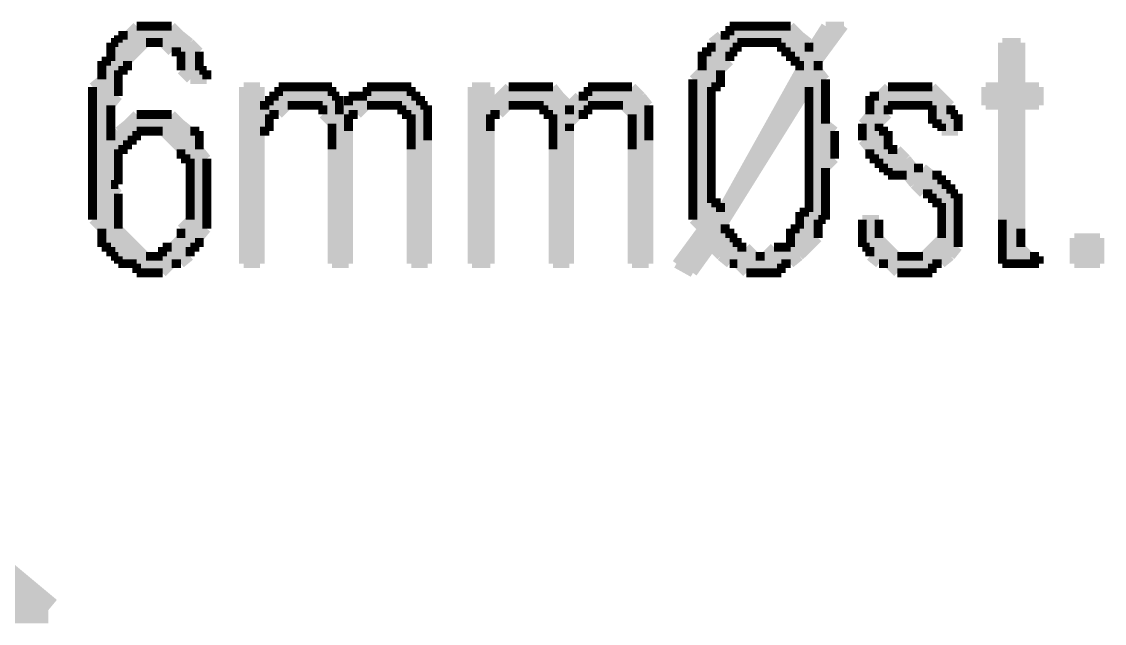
# Model space of a CAD drawing. Header units: millimetres. Extents: x 5 to 350, y 3 to 213.
# Drawn here: x 267.29 to 277.66, y 56 to 61.76 of the extents above; entities that cross this region are included whole.
import ezdxf

# ---------------------------------------------------------------- set-up
doc = ezdxf.new("R2010")
doc.units = ezdxf.units.MM
doc.layers.add('H', color=251, linetype='Continuous')
doc.layers.add('P', color=255, linetype='Continuous')

msp = doc.modelspace()

# ---------------------------------------------------------------- hatches: boundary and pattern name
at = {"layer": 'H', "linetype": 'Continuous'}
for points in [[(268.905, 61.207), (268.817, 61.295), (268.817, 61.472), (268.728, 61.472), (268.64, 61.56), (268.217, 61.56), (268.217, 61.63), (268.305, 61.63), (268.393, 61.718), (268.728, 61.718), (268.993, 61.472), (268.993, 61.295), (269.064, 61.295), (269.064, 61.207), (268.905, 61.207)], [(273.72, 59.355), (273.562, 59.443), (273.808, 59.778), (273.72, 59.866), (273.72, 59.937), (273.985, 59.937), (274.743, 61.295), (274.743, 61.383), (274.655, 61.383), (274.655, 61.472), (274.832, 61.472), (274.99, 61.718), (275.167, 61.718), (274.92, 61.383), (274.92, 61.295), (274.99, 61.207), (274.832, 61.136), (273.985, 59.778), (274.073, 59.778), (274.073, 59.69), (274.144, 59.69), (274.144, 59.602), (273.897, 59.602), (273.72, 59.355)], [(273.72, 59.937), (273.72, 61.207), (273.808, 61.295), (273.808, 61.472), (273.897, 61.472), (273.897, 61.56), (273.985, 61.63), (274.073, 61.63), (274.073, 61.718), (274.655, 61.718), (274.832, 61.56), (274.144, 61.56), (274.144, 61.472), (274.073, 61.472), (274.073, 61.383), (273.985, 61.295), (273.985, 61.136), (273.897, 61.136), (273.897, 60.025), (273.985, 60.025), (273.985, 59.937), (273.72, 59.937)], [(268.393, 59.355), (268.393, 59.443), (268.217, 59.443), (268.217, 59.514), (268.146, 59.514), (268.146, 59.602), (268.058, 59.602), (268.058, 59.778), (267.97, 59.866), (267.97, 61.136), (268.058, 61.207), (268.058, 61.383), (268.146, 61.383), (268.146, 61.56), (268.482, 61.56), (268.305, 61.383), (268.305, 61.295), (268.217, 61.295), (268.217, 61.048), (268.146, 60.96), (268.146, 60.625), (268.305, 60.625), (268.305, 60.537), (268.217, 60.537), (268.217, 60.202), (268.146, 60.202), (268.217, 60.113), (268.217, 59.778), (268.482, 59.514), (268.905, 59.514), (268.817, 59.443), (268.728, 59.443), (268.64, 59.355), (268.393, 59.355)], [(274.567, 61.472), (274.567, 61.56), (274.832, 61.56), (274.832, 61.472), (274.567, 61.472)], [(276.684, 59.514), (276.684, 60.96), (276.525, 60.96), (276.525, 61.136), (276.684, 61.136), (276.684, 61.56), (276.86, 61.56), (276.86, 61.136), (277.036, 61.136), (277.036, 60.96), (276.86, 60.96), (276.86, 59.602), (276.948, 59.514), (276.684, 59.514)], [(274.232, 59.355), (274.144, 59.443), (274.073, 59.443), (273.985, 59.514), (274.408, 59.514), (274.496, 59.602), (274.655, 59.602), (274.655, 59.778), (274.743, 59.778), (274.743, 59.937), (274.832, 59.937), (274.832, 61.136), (274.99, 61.207), (274.99, 60.784), (275.078, 60.713), (275.078, 60.448), (274.99, 60.36), (274.99, 59.866), (274.92, 59.866), (274.92, 59.69), (274.655, 59.443), (274.567, 59.443), (274.567, 59.355), (274.232, 59.355)], [(269.416, 59.443), (269.416, 61.136), (269.575, 61.136), (269.575, 60.96), (269.752, 60.872), (269.663, 60.872), (269.663, 60.713), (269.575, 60.713), (269.575, 59.443), (269.416, 59.443)], [(269.752, 60.872), (269.575, 60.96), (269.663, 60.96), (269.663, 61.048), (269.752, 61.048), (269.752, 61.136), (270.263, 61.136), (270.263, 61.048), (270.334, 61.048), (269.998, 60.96), (269.84, 60.96), (269.752, 60.872)], [(271.022, 59.443), (271.022, 60.872), (270.933, 60.872), (270.933, 60.96), (270.757, 60.96), (270.422, 61.048), (270.598, 61.048), (270.598, 61.136), (271.022, 61.136), (271.022, 61.048), (271.11, 61.048), (271.11, 60.96), (271.18, 60.96), (271.18, 59.443), (271.022, 59.443)], [(271.604, 59.443), (271.604, 61.136), (271.78, 61.136), (271.78, 60.96), (271.868, 60.872), (271.78, 60.872), (271.78, 59.443), (271.604, 59.443)], [(271.868, 60.872), (271.78, 60.96), (271.956, 61.136), (272.38, 61.136), (272.45, 61.048), (272.115, 60.96), (271.956, 60.96), (271.868, 60.872)], [(273.138, 59.443), (273.138, 60.872), (273.05, 60.96), (272.874, 60.96), (272.627, 61.048), (272.715, 61.048), (272.715, 61.136), (273.138, 61.136), (273.297, 60.96), (273.297, 59.443), (273.138, 59.443)], [(276.102, 60.713), (276.102, 60.784), (276.013, 60.784), (276.013, 60.96), (275.766, 60.96), (275.414, 61.048), (275.502, 61.048), (275.59, 61.136), (276.013, 61.136), (276.19, 60.96), (276.19, 60.872), (276.26, 60.872), (276.26, 60.713), (276.102, 60.713)], [(270.263, 59.443), (270.263, 60.784), (270.175, 60.872), (270.175, 60.96), (269.998, 60.96), (270.334, 61.048), (270.334, 60.872), (270.422, 60.872), (270.422, 59.443), (270.263, 59.443)], [(270.334, 60.872), (270.422, 60.96), (270.422, 61.048), (270.757, 60.96), (270.598, 60.96), (270.51, 60.872), (270.334, 60.872)], [(272.38, 59.443), (272.38, 60.872), (272.292, 60.872), (272.292, 60.96), (272.115, 60.96), (272.45, 61.048), (272.538, 60.96), (272.538, 60.872), (272.627, 60.872), (272.538, 60.784), (272.538, 59.443), (272.38, 59.443)], [(272.538, 60.872), (272.538, 60.96), (272.627, 61.048), (272.874, 60.96), (272.715, 60.96), (272.715, 60.872), (272.538, 60.872)], [(275.925, 59.514), (276.102, 59.69), (276.102, 60.025), (276.013, 60.025), (276.013, 60.113), (275.925, 60.113), (275.766, 60.29), (275.59, 60.29), (275.59, 60.36), (275.502, 60.36), (275.502, 60.448), (275.414, 60.448), (275.414, 60.537), (275.343, 60.625), (275.343, 60.784), (275.414, 60.872), (275.414, 61.048), (275.766, 60.96), (275.59, 60.96), (275.59, 60.872), (275.502, 60.784), (275.502, 60.713), (275.59, 60.713), (275.59, 60.537), (275.678, 60.537), (275.837, 60.36), (275.925, 60.36), (276.013, 60.29), (276.102, 60.29), (276.102, 60.202), (276.19, 60.202), (276.19, 60.113), (276.26, 60.113), (276.26, 59.602), (276.19, 59.514), (275.925, 59.514)], [(268.64, 59.514), (268.64, 59.602), (268.728, 59.602), (268.817, 59.69), (268.817, 59.778), (268.905, 59.866), (268.905, 60.448), (268.817, 60.448), (268.817, 60.537), (268.64, 60.713), (268.217, 60.713), (268.393, 60.872), (268.728, 60.872), (268.905, 60.713), (268.993, 60.713), (268.993, 60.537), (269.064, 60.448), (269.064, 59.778), (268.993, 59.69), (268.993, 59.602), (268.905, 59.602), (268.905, 59.514), (268.64, 59.514)], [(268.146, 60.625), (268.217, 60.713), (268.393, 60.713), (268.393, 60.625), (268.146, 60.625)], [(275.678, 59.355), (275.59, 59.443), (275.502, 59.443), (275.414, 59.514), (275.414, 59.602), (275.343, 59.602), (275.343, 59.866), (275.502, 59.866), (275.502, 59.69), (275.678, 59.514), (276.19, 59.514), (276.102, 59.443), (276.013, 59.443), (276.013, 59.355), (275.678, 59.355)], [(277.372, 59.443), (277.372, 59.69), (277.618, 59.69), (277.618, 59.443), (277.372, 59.443)], [(273.985, 59.514), (273.897, 59.602), (274.232, 59.602), (274.32, 59.514), (273.985, 59.514)], [(276.684, 59.443), (276.684, 59.514), (277.036, 59.514), (277.036, 59.443), (276.684, 59.443)]]:
    msp.add_hatch(color=256, dxfattribs=at).paths.add_polyline_path(points)

# ---------------------------------------------------------------- linework, layer by layer
at = {"layer": 'P'}
for points, const_width in [([(268.393, 61.718), (268.305, 61.63)], 0.085), ([(268.482, 61.718), (268.393, 61.718)], 0.085), ([(268.57, 61.718), (268.482, 61.718)], 0.085), ([(268.64, 61.718), (268.57, 61.718)], 0.085), ([(268.728, 61.718), (268.64, 61.718)], 0.085), ([(268.817, 61.63), (268.728, 61.718)], 0.085), ([(274.144, 61.718), (274.073, 61.718)], 0.085), ([(274.073, 61.718), (274.073, 61.63)], 0.085), ([(274.232, 61.718), (274.144, 61.718)], 0.085), ([(274.32, 61.718), (274.232, 61.718)], 0.085), ([(274.408, 61.718), (274.32, 61.718)], 0.085), ([(274.496, 61.718), (274.408, 61.718)], 0.085), ([(274.408, 61.718), (274.408, 61.718)], 0.085), ([(274.567, 61.718), (274.496, 61.718)], 0.085), ([(274.655, 61.718), (274.567, 61.718)], 0.085), ([(274.743, 61.63), (274.655, 61.718)], 0.085), ([(274.99, 61.718), (274.832, 61.472)], 0.085), ([(274.92, 61.383), (275.167, 61.718)], 0.085), ([(275.167, 61.718), (274.99, 61.718)], 0.085), ([(268.217, 61.56), (268.146, 61.56)], 0.085), ([(268.146, 61.56), (268.146, 61.472)], 0.085), ([(268.305, 61.63), (268.217, 61.63)], 0.085), ([(268.217, 61.63), (268.217, 61.56)], 0.085), ([(268.57, 61.56), (268.217, 61.56)], 0.085), ([(268.217, 61.56), (268.57, 61.56)], 0.085), ([(268.393, 61.472), (268.482, 61.56)], 0.085), ([(268.482, 61.56), (268.57, 61.56)], 0.085), ([(268.57, 61.56), (268.64, 61.56)], 0.085), ([(268.64, 61.56), (268.728, 61.472)], 0.085), ([(268.905, 61.56), (268.817, 61.63)], 0.085), ([(268.993, 61.472), (268.905, 61.56)], 0.085), ([(273.985, 61.63), (273.897, 61.56)], 0.085), ([(273.897, 61.56), (273.897, 61.472)], 0.085), ([(274.073, 61.63), (273.985, 61.63)], 0.085), ([(274.144, 61.472), (274.144, 61.56)], 0.085), ([(274.144, 61.56), (274.232, 61.56)], 0.085), ([(274.232, 61.56), (274.32, 61.56)], 0.085), ([(274.32, 61.56), (274.408, 61.56)], 0.085), ([(274.832, 61.56), (274.408, 61.56)], 0.085), ([(274.408, 61.56), (274.496, 61.56)], 0.085), ([(274.408, 61.56), (274.832, 61.56)], 0.085), ([(274.496, 61.56), (274.567, 61.56)], 0.085), ([(274.567, 61.56), (274.567, 61.472)], 0.085), ([(274.832, 61.56), (274.743, 61.63)], 0.085), ([(274.832, 61.472), (274.832, 61.56)], 0.085), ([(274.832, 61.56), (274.832, 61.56)], 0.085), ([(276.86, 61.56), (276.684, 61.56)], 0.085), ([(276.684, 61.56), (276.684, 61.136)], 0.085), ([(276.86, 61.136), (276.86, 61.56)], 0.085), ([(268.146, 61.472), (268.146, 61.383)], 0.085), ([(268.305, 61.383), (268.393, 61.472)], 0.085), ([(268.728, 61.472), (268.817, 61.472)], 0.085), ([(268.817, 61.472), (268.817, 61.383)], 0.085), ([(268.993, 61.383), (268.993, 61.472)], 0.085), ([(273.897, 61.472), (273.808, 61.472)], 0.085), ([(273.808, 61.472), (273.808, 61.383)], 0.085), ([(274.073, 61.383), (274.073, 61.472)], 0.085), ([(274.073, 61.472), (274.144, 61.472)], 0.085), ([(274.567, 61.472), (274.655, 61.472)], 0.085), ([(274.655, 61.472), (274.832, 61.472)], 0.085), ([(274.832, 61.472), (274.655, 61.472)], 0.085), ([(274.655, 61.472), (274.655, 61.383)], 0.085), ([(268.146, 61.383), (268.058, 61.383)], 0.085), ([(268.058, 61.383), (268.058, 61.295)], 0.085), ([(268.305, 61.295), (268.305, 61.383)], 0.085), ([(268.817, 61.383), (268.817, 61.295)], 0.085), ([(268.993, 61.295), (268.993, 61.383)], 0.085), ([(273.808, 61.383), (273.808, 61.295)], 0.085), ([(273.985, 61.295), (274.073, 61.383)], 0.085), ([(274.655, 61.383), (274.743, 61.383)], 0.085), ([(274.743, 61.383), (274.743, 61.295)], 0.085), ([(274.92, 61.295), (274.92, 61.383)], 0.085), ([(268.058, 61.295), (268.058, 61.207)], 0.085), ([(268.217, 61.207), (268.217, 61.295)], 0.085), ([(268.217, 61.295), (268.305, 61.295)], 0.085), ([(268.817, 61.295), (268.905, 61.207)], 0.085), ([(269.064, 61.295), (268.993, 61.295)], 0.085), ([(269.064, 61.207), (269.064, 61.295)], 0.085), ([(273.808, 61.295), (273.72, 61.207)], 0.085), ([(274.743, 61.295), (273.985, 59.937)], 0.085), ([(273.985, 61.207), (273.985, 61.295)], 0.085), ([(274.99, 61.207), (274.92, 61.295)], 0.085), ([(268.058, 61.207), (267.97, 61.136)], 0.085), ([(268.217, 61.136), (268.217, 61.207)], 0.085), ([(268.905, 61.207), (269.064, 61.207)], 0.085), ([(273.72, 61.207), (273.72, 61.136)], 0.085), ([(273.985, 61.136), (273.985, 61.207)], 0.085), ([(274.99, 61.207), (274.832, 61.136)], 0.085), ([(274.832, 61.136), (274.99, 61.207)], 0.085), ([(274.99, 61.136), (274.99, 61.207)], 0.085), ([(267.97, 61.136), (267.97, 61.048)], 0.085), ([(267.97, 61.048), (267.97, 60.96)], 0.085), ([(268.146, 60.96), (268.217, 61.048)], 0.085), ([(268.217, 61.048), (268.217, 61.136)], 0.085), ([(269.575, 61.136), (269.416, 61.136)], 0.085), ([(269.416, 61.136), (269.416, 59.443)], 0.085), ([(269.575, 60.96), (269.575, 61.136)], 0.085), ([(269.752, 61.048), (269.663, 61.048)], 0.085), ([(269.663, 61.048), (269.663, 60.96)], 0.085), ([(269.84, 61.136), (269.752, 61.136)], 0.085), ([(269.752, 61.136), (269.752, 61.048)], 0.085), ([(269.91, 61.136), (269.84, 61.136)], 0.085), ([(269.998, 61.136), (269.91, 61.136)], 0.085), ([(270.087, 61.136), (269.998, 61.136)], 0.085), ([(270.334, 61.048), (269.998, 60.96)], 0.085), ([(269.998, 60.96), (270.334, 61.048)], 0.085), ([(270.175, 61.136), (270.087, 61.136)], 0.085), ([(270.263, 61.136), (270.175, 61.136)], 0.085), ([(270.263, 61.048), (270.263, 61.136)], 0.085), ([(270.334, 61.048), (270.263, 61.048)], 0.085), ([(270.334, 60.96), (270.334, 61.048)], 0.085), ([(270.422, 61.048), (270.422, 60.96)], 0.085), ([(270.757, 60.96), (270.422, 61.048)], 0.085), ([(270.51, 61.048), (270.422, 61.048)], 0.085), ([(270.422, 61.048), (270.757, 60.96)], 0.085), ([(270.598, 61.048), (270.51, 61.048)], 0.085), ([(270.686, 61.136), (270.598, 61.136)], 0.085), ([(270.598, 61.136), (270.598, 61.048)], 0.085), ([(270.757, 61.136), (270.686, 61.136)], 0.085), ([(270.845, 61.136), (270.757, 61.136)], 0.085), ([(270.933, 61.136), (270.845, 61.136)], 0.085), ([(270.845, 61.136), (270.845, 61.136)], 0.085), ([(271.022, 61.136), (270.933, 61.136)], 0.085), ([(271.022, 61.048), (271.022, 61.136)], 0.085), ([(271.11, 61.048), (271.022, 61.048)], 0.085), ([(271.11, 60.96), (271.11, 61.048)], 0.085), ([(271.78, 61.136), (271.604, 61.136)], 0.085), ([(271.604, 61.136), (271.604, 59.443)], 0.085), ([(271.78, 60.96), (271.78, 61.136)], 0.085), ([(271.868, 61.048), (271.78, 60.96)], 0.085), ([(271.956, 61.136), (271.868, 61.048)], 0.085), ([(272.027, 61.136), (271.956, 61.136)], 0.085), ([(272.115, 61.136), (272.027, 61.136)], 0.085), ([(272.203, 61.136), (272.115, 61.136)], 0.085), ([(272.45, 61.048), (272.115, 60.96)], 0.085), ([(272.115, 60.96), (272.45, 61.048)], 0.085), ([(272.292, 61.136), (272.203, 61.136)], 0.085), ([(272.38, 61.136), (272.292, 61.136)], 0.085), ([(272.45, 61.048), (272.38, 61.136)], 0.085), ([(272.538, 60.96), (272.45, 61.048)], 0.085), ([(272.627, 61.048), (272.538, 60.96)], 0.085), ([(272.874, 60.96), (272.627, 61.048)], 0.085), ([(272.715, 61.048), (272.627, 61.048)], 0.085), ([(272.627, 61.048), (272.874, 60.96)], 0.085), ([(272.803, 61.136), (272.715, 61.136)], 0.085), ([(272.715, 61.136), (272.715, 61.048)], 0.085), ([(272.874, 61.136), (272.803, 61.136)], 0.085), ([(272.962, 61.136), (272.874, 61.136)], 0.085), ([(273.05, 61.136), (272.962, 61.136)], 0.085), ([(273.138, 61.136), (273.05, 61.136)], 0.085), ([(273.05, 61.136), (273.05, 61.136)], 0.085), ([(273.226, 61.048), (273.138, 61.136)], 0.085), ([(273.297, 60.96), (273.226, 61.048)], 0.085), ([(273.72, 61.136), (273.72, 61.048)], 0.085), ([(273.72, 61.048), (273.72, 60.96)], 0.085), ([(273.897, 61.048), (273.897, 61.136)], 0.085), ([(273.897, 61.136), (273.985, 61.136)], 0.085), ([(273.897, 60.96), (273.897, 61.048)], 0.085), ([(273.985, 59.778), (274.832, 61.136)], 0.085), ([(274.832, 61.136), (274.832, 61.048)], 0.085), ([(274.832, 61.048), (274.832, 60.96)], 0.085), ([(274.99, 61.048), (274.99, 61.136)], 0.085), ([(274.99, 60.96), (274.99, 61.048)], 0.085), ([(275.414, 61.048), (275.414, 60.96)], 0.085), ([(275.766, 60.96), (275.414, 61.048)], 0.085), ([(275.502, 61.048), (275.414, 61.048)], 0.085), ([(275.414, 61.048), (275.766, 60.96)], 0.085), ([(275.59, 61.136), (275.502, 61.048)], 0.085), ([(275.678, 61.136), (275.59, 61.136)], 0.085), ([(275.766, 61.136), (275.678, 61.136)], 0.085), ([(275.837, 61.136), (275.766, 61.136)], 0.085), ([(275.925, 61.136), (275.837, 61.136)], 0.085), ([(276.013, 61.136), (275.925, 61.136)], 0.085), ([(276.102, 61.048), (276.013, 61.136)], 0.085), ([(276.19, 60.96), (276.102, 61.048)], 0.085), ([(276.684, 61.136), (276.525, 61.136)], 0.085), ([(276.525, 61.136), (276.525, 60.96)], 0.085), ([(277.036, 61.136), (276.86, 61.136)], 0.085), ([(277.036, 60.96), (277.036, 61.136)], 0.085), ([(267.97, 60.96), (267.97, 60.872)], 0.085), ([(268.146, 60.872), (268.146, 60.96)], 0.085), ([(269.752, 60.872), (269.575, 60.96)], 0.085), ([(269.663, 60.96), (269.575, 60.96)], 0.085), ([(269.575, 60.96), (269.752, 60.872)], 0.085), ([(269.752, 60.872), (269.84, 60.96)], 0.085), ([(269.84, 60.96), (269.91, 60.96)], 0.085), ([(269.91, 60.96), (269.998, 60.96)], 0.085), ([(269.998, 60.96), (270.087, 60.96)], 0.085), ([(270.087, 60.96), (270.175, 60.96)], 0.085), ([(270.175, 60.96), (270.175, 60.872)], 0.085), ([(270.334, 60.872), (270.334, 60.96)], 0.085), ([(270.422, 60.96), (270.334, 60.872)], 0.085), ([(270.51, 60.872), (270.598, 60.96)], 0.085), ([(270.598, 60.96), (270.686, 60.96)], 0.085), ([(270.686, 60.96), (270.757, 60.96)], 0.085), ([(270.757, 60.96), (270.845, 60.96)], 0.085), ([(270.845, 60.96), (270.933, 60.96)], 0.085), ([(270.933, 60.96), (270.933, 60.872)], 0.085), ([(271.18, 60.96), (271.11, 60.96)], 0.085), ([(271.18, 60.872), (271.18, 60.96)], 0.085), ([(271.868, 60.872), (271.78, 60.96)], 0.085), ([(271.78, 60.96), (271.868, 60.872)], 0.085), ([(271.868, 60.872), (271.956, 60.96)], 0.085), ([(271.956, 60.96), (272.027, 60.96)], 0.085), ([(272.027, 60.96), (272.115, 60.96)], 0.085), ([(272.115, 60.96), (272.203, 60.96)], 0.085), ([(272.203, 60.96), (272.292, 60.96)], 0.085), ([(272.292, 60.96), (272.292, 60.872)], 0.085), ([(272.538, 60.872), (272.538, 60.96)], 0.085), ([(272.538, 60.96), (272.538, 60.872)], 0.085), ([(272.715, 60.872), (272.715, 60.96)], 0.085), ([(272.715, 60.96), (272.803, 60.96)], 0.085), ([(272.803, 60.96), (272.874, 60.96)], 0.085), ([(272.874, 60.96), (272.874, 60.96)], 0.085), ([(272.874, 60.96), (272.962, 60.96)], 0.085), ([(272.962, 60.96), (273.05, 60.96)], 0.085), ([(273.05, 60.96), (273.138, 60.872)], 0.085), ([(273.297, 60.872), (273.297, 60.96)], 0.085), ([(273.72, 60.96), (273.72, 60.872)], 0.085), ([(273.897, 60.872), (273.897, 60.96)], 0.085), ([(274.832, 60.96), (274.832, 60.872)], 0.085), ([(274.99, 60.872), (274.99, 60.96)], 0.085), ([(275.414, 60.96), (275.414, 60.872)], 0.085), ([(275.59, 60.872), (275.59, 60.96)], 0.085), ([(275.59, 60.96), (275.678, 60.96)], 0.085), ([(275.678, 60.96), (275.766, 60.96)], 0.085), ([(275.766, 60.96), (275.766, 60.96)], 0.085), ([(275.766, 60.96), (275.837, 60.96)], 0.085), ([(275.837, 60.96), (275.925, 60.96)], 0.085), ([(275.925, 60.96), (276.013, 60.96)], 0.085), ([(276.013, 60.96), (276.013, 60.872)], 0.085), ([(276.19, 60.872), (276.19, 60.96)], 0.085), ([(276.525, 60.96), (276.684, 60.96)], 0.085), ([(276.684, 60.96), (276.684, 59.866)], 0.085), ([(276.86, 59.778), (276.86, 60.96)], 0.085), ([(276.86, 60.96), (277.036, 60.96)], 0.085), ([(267.97, 60.872), (267.97, 60.784)], 0.085), ([(268.146, 60.784), (268.146, 60.872)], 0.085), ([(268.393, 60.872), (268.305, 60.784)], 0.085), ([(268.482, 60.872), (268.393, 60.872)], 0.085), ([(268.57, 60.872), (268.482, 60.872)], 0.085), ([(268.64, 60.872), (268.57, 60.872)], 0.085), ([(268.728, 60.872), (268.64, 60.872)], 0.085), ([(268.64, 60.872), (268.64, 60.872)], 0.085), ([(268.817, 60.784), (268.728, 60.872)], 0.085), ([(269.663, 60.784), (269.663, 60.872)], 0.085), ([(269.663, 60.872), (269.752, 60.872)], 0.085), ([(270.175, 60.872), (270.263, 60.784)], 0.085), ([(270.51, 60.872), (270.334, 60.872)], 0.085), ([(270.334, 60.872), (270.51, 60.872)], 0.085), ([(270.422, 60.784), (270.422, 60.872)], 0.085), ([(270.422, 60.872), (270.51, 60.872)], 0.085), ([(270.933, 60.872), (271.022, 60.872)], 0.085), ([(271.022, 60.872), (271.022, 60.784)], 0.085), ([(271.18, 60.784), (271.18, 60.872)], 0.085), ([(271.78, 60.784), (271.78, 60.872)], 0.085), ([(271.78, 60.872), (271.868, 60.872)], 0.085), ([(272.292, 60.872), (272.38, 60.872)], 0.085), ([(272.38, 60.872), (272.38, 60.784)], 0.085), ([(272.538, 60.784), (272.627, 60.872)], 0.085), ([(272.715, 60.872), (272.538, 60.872)], 0.085), ([(272.538, 60.872), (272.715, 60.872)], 0.085), ([(272.627, 60.872), (272.715, 60.872)], 0.085), ([(273.138, 60.872), (273.138, 60.784)], 0.085), ([(273.297, 60.784), (273.297, 60.872)], 0.085), ([(273.72, 60.872), (273.72, 60.784)], 0.085), ([(273.897, 60.784), (273.897, 60.872)], 0.085), ([(274.832, 60.872), (274.832, 60.784)], 0.085), ([(274.99, 60.784), (274.99, 60.872)], 0.085), ([(275.414, 60.872), (275.343, 60.784)], 0.085), ([(275.502, 60.784), (275.59, 60.872)], 0.085), ([(276.013, 60.872), (276.013, 60.784)], 0.085), ([(276.26, 60.872), (276.19, 60.872)], 0.085), ([(276.26, 60.784), (276.26, 60.872)], 0.085), ([(267.97, 60.784), (267.97, 60.713)], 0.085), ([(268.146, 60.713), (268.146, 60.784)], 0.085), ([(268.305, 60.784), (268.217, 60.713)], 0.085), ([(268.905, 60.713), (268.817, 60.784)], 0.085), ([(269.663, 60.713), (269.663, 60.784)], 0.085), ([(270.263, 60.784), (270.263, 60.713)], 0.085), ([(270.422, 60.713), (270.422, 60.784)], 0.085), ([(271.022, 60.784), (271.022, 60.713)], 0.085), ([(271.18, 60.713), (271.18, 60.784)], 0.085), ([(271.78, 60.713), (271.78, 60.784)], 0.085), ([(272.38, 60.784), (272.38, 60.713)], 0.085), ([(272.538, 60.713), (272.538, 60.784)], 0.085), ([(273.138, 60.784), (273.138, 60.713)], 0.085), ([(273.297, 60.713), (273.297, 60.784)], 0.085), ([(273.72, 60.784), (273.72, 60.713)], 0.085), ([(273.897, 60.713), (273.897, 60.784)], 0.085), ([(274.832, 60.784), (274.832, 60.713)], 0.085), ([(275.078, 60.713), (274.99, 60.784)], 0.085), ([(275.343, 60.784), (275.343, 60.713)], 0.085), ([(275.502, 60.713), (275.502, 60.784)], 0.085), ([(276.013, 60.784), (276.102, 60.784)], 0.085), ([(276.102, 60.784), (276.102, 60.713)], 0.085), ([(276.26, 60.713), (276.26, 60.784)], 0.085), ([(267.97, 60.713), (267.97, 60.625)], 0.085), ([(267.97, 60.625), (267.97, 60.537)], 0.085), ([(268.217, 60.713), (268.146, 60.625)], 0.085), ([(268.146, 60.625), (268.146, 60.713)], 0.085), ([(268.146, 60.625), (268.305, 60.625)], 0.085), ([(268.305, 60.625), (268.146, 60.625)], 0.085), ([(268.57, 60.713), (268.217, 60.713)], 0.085), ([(268.217, 60.713), (268.57, 60.713)], 0.085), ([(268.305, 60.625), (268.393, 60.625)], 0.085), ([(268.305, 60.537), (268.305, 60.625)], 0.085), ([(268.393, 60.625), (268.393, 60.713)], 0.085), ([(268.393, 60.713), (268.482, 60.713)], 0.085), ([(268.482, 60.713), (268.57, 60.713)], 0.085), ([(268.57, 60.713), (268.64, 60.713)], 0.085), ([(268.64, 60.713), (268.728, 60.625)], 0.085), ([(268.728, 60.625), (268.817, 60.537)], 0.085), ([(268.993, 60.713), (268.905, 60.713)], 0.085), ([(268.993, 60.625), (268.993, 60.713)], 0.085), ([(268.993, 60.537), (268.993, 60.625)], 0.085), ([(269.575, 59.443), (269.575, 60.713)], 0.085), ([(269.575, 60.713), (269.663, 60.713)], 0.085), ([(270.263, 60.713), (270.263, 60.625)], 0.085), ([(270.263, 60.625), (270.263, 60.537)], 0.085), ([(270.422, 59.443), (270.422, 60.713)], 0.085), ([(271.022, 60.713), (271.022, 60.625)], 0.085), ([(271.022, 60.625), (271.022, 60.537)], 0.085), ([(271.18, 60.625), (271.18, 60.713)], 0.085), ([(271.18, 59.443), (271.18, 60.625)], 0.085), ([(271.78, 59.443), (271.78, 60.713)], 0.085), ([(272.38, 60.713), (272.38, 60.625)], 0.085), ([(272.38, 60.625), (272.38, 60.537)], 0.085), ([(272.538, 59.443), (272.538, 60.713)], 0.085), ([(273.138, 60.713), (273.138, 60.625)], 0.085), ([(273.138, 60.625), (273.138, 60.537)], 0.085), ([(273.297, 60.625), (273.297, 60.713)], 0.085), ([(273.297, 59.443), (273.297, 60.625)], 0.085), ([(273.72, 60.713), (273.72, 60.625)], 0.085), ([(273.72, 60.625), (273.72, 60.537)], 0.085), ([(273.897, 60.625), (273.897, 60.713)], 0.085), ([(273.897, 60.537), (273.897, 60.625)], 0.085), ([(274.832, 60.713), (274.832, 60.625)], 0.085), ([(274.832, 60.625), (274.832, 60.537)], 0.085), ([(275.078, 60.625), (275.078, 60.713)], 0.085), ([(275.078, 60.537), (275.078, 60.625)], 0.085), ([(275.343, 60.713), (275.343, 60.625)], 0.085), ([(275.343, 60.625), (275.414, 60.537)], 0.085), ([(275.59, 60.713), (275.502, 60.713)], 0.085), ([(275.59, 60.625), (275.59, 60.713)], 0.085), ([(275.59, 60.537), (275.59, 60.625)], 0.085), ([(276.102, 60.713), (276.26, 60.713)], 0.085), ([(267.97, 60.537), (267.97, 60.448)], 0.085), ([(268.217, 60.448), (268.217, 60.537)], 0.085), ([(268.217, 60.537), (268.305, 60.537)], 0.085), ([(268.817, 60.537), (268.817, 60.448)], 0.085), ([(269.064, 60.448), (268.993, 60.537)], 0.085), ([(270.263, 60.537), (270.263, 59.443)], 0.085), ([(271.022, 60.537), (271.022, 59.443)], 0.085), ([(272.38, 60.537), (272.38, 59.443)], 0.085), ([(273.138, 60.537), (273.138, 59.443)], 0.085), ([(273.72, 60.537), (273.72, 60.448)], 0.085), ([(273.897, 60.448), (273.897, 60.537)], 0.085), ([(274.832, 60.537), (274.832, 60.448)], 0.085), ([(275.078, 60.448), (275.078, 60.537)], 0.085), ([(275.414, 60.537), (275.414, 60.448)], 0.085), ([(275.678, 60.537), (275.59, 60.537)], 0.085), ([(275.766, 60.448), (275.678, 60.537)], 0.085), ([(267.97, 60.448), (267.97, 60.36)], 0.085), ([(268.217, 60.36), (268.217, 60.448)], 0.085), ([(268.817, 60.448), (268.905, 60.448)], 0.085), ([(268.905, 60.448), (268.905, 60.36)], 0.085), ([(269.064, 60.36), (269.064, 60.448)], 0.085), ([(273.72, 60.448), (273.72, 60.36)], 0.085), ([(273.897, 60.36), (273.897, 60.448)], 0.085), ([(274.832, 60.448), (274.832, 60.36)], 0.085), ([(274.99, 60.36), (275.078, 60.448)], 0.085), ([(275.414, 60.448), (275.502, 60.448)], 0.085), ([(275.502, 60.448), (275.502, 60.36)], 0.085), ([(275.837, 60.36), (275.766, 60.448)], 0.085), ([(267.97, 60.36), (267.97, 60.29)], 0.085), ([(268.217, 60.29), (268.217, 60.36)], 0.085), ([(268.905, 60.36), (268.905, 60.29)], 0.085), ([(269.064, 60.29), (269.064, 60.36)], 0.085), ([(273.72, 60.36), (273.72, 60.29)], 0.085), ([(273.897, 60.29), (273.897, 60.36)], 0.085), ([(274.832, 60.36), (274.832, 60.29)], 0.085), ([(274.99, 60.29), (274.99, 60.36)], 0.085), ([(275.502, 60.36), (275.59, 60.36)], 0.085), ([(275.59, 60.36), (275.59, 60.29)], 0.085), ([(275.925, 60.36), (275.837, 60.36)], 0.085), ([(276.013, 60.29), (275.925, 60.36)], 0.085), ([(267.97, 60.29), (267.97, 60.202)], 0.085), ([(268.217, 60.202), (268.217, 60.29)], 0.085), ([(268.905, 60.29), (268.905, 60.202)], 0.085), ([(269.064, 60.202), (269.064, 60.29)], 0.085), ([(273.72, 60.29), (273.72, 60.202)], 0.085), ([(273.897, 60.202), (273.897, 60.29)], 0.085), ([(274.832, 60.29), (274.832, 60.202)], 0.085), ([(274.99, 60.202), (274.99, 60.29)], 0.085), ([(275.59, 60.29), (275.678, 60.29)], 0.085), ([(275.678, 60.29), (275.766, 60.29)], 0.085), ([(275.766, 60.29), (275.837, 60.202)], 0.085), ([(276.102, 60.29), (276.013, 60.29)], 0.085), ([(276.102, 60.202), (276.102, 60.29)], 0.085), ([(267.97, 60.202), (267.97, 60.113)], 0.085), ([(267.97, 60.113), (267.97, 60.025)], 0.085), ([(268.217, 60.113), (268.146, 60.202)], 0.085), ([(268.146, 60.202), (268.217, 60.202)], 0.085), ([(268.217, 60.025), (268.217, 60.113)], 0.085), ([(268.905, 60.202), (268.905, 60.113)], 0.085), ([(268.905, 60.113), (268.905, 60.025)], 0.085), ([(269.064, 60.113), (269.064, 60.202)], 0.085), ([(269.064, 60.025), (269.064, 60.113)], 0.085), ([(273.72, 60.202), (273.72, 60.113)], 0.085), ([(273.72, 60.113), (273.72, 60.025)], 0.085), ([(273.897, 60.113), (273.897, 60.202)], 0.085), ([(273.897, 60.025), (273.897, 60.113)], 0.085), ([(274.832, 60.202), (274.832, 60.113)], 0.085), ([(274.832, 60.113), (274.832, 60.025)], 0.085), ([(274.99, 60.113), (274.99, 60.202)], 0.085), ([(274.99, 60.025), (274.99, 60.113)], 0.085), ([(275.837, 60.202), (275.925, 60.113)], 0.085), ([(275.925, 60.113), (276.013, 60.113)], 0.085), ([(276.013, 60.113), (276.013, 60.025)], 0.085), ([(276.19, 60.202), (276.102, 60.202)], 0.085), ([(276.19, 60.113), (276.19, 60.202)], 0.085), ([(276.26, 60.113), (276.19, 60.113)], 0.085), ([(276.26, 60.025), (276.26, 60.113)], 0.085), ([(267.97, 60.025), (267.97, 59.937)], 0.085), ([(268.217, 59.937), (268.217, 60.025)], 0.085), ([(268.905, 60.025), (268.905, 59.937)], 0.085), ([(269.064, 59.937), (269.064, 60.025)], 0.085), ([(273.72, 60.025), (273.72, 59.937)], 0.085), ([(273.985, 60.025), (273.897, 60.025)], 0.085), ([(273.985, 59.937), (273.985, 60.025)], 0.085), ([(274.832, 60.025), (274.832, 59.937)], 0.085), ([(274.99, 59.937), (274.99, 60.025)], 0.085), ([(276.013, 60.025), (276.102, 60.025)], 0.085), ([(276.102, 60.025), (276.102, 59.937)], 0.085), ([(276.26, 59.937), (276.26, 60.025)], 0.085), ([(267.97, 59.937), (267.97, 59.866)], 0.085), ([(268.217, 59.866), (268.217, 59.937)], 0.085), ([(268.905, 59.937), (268.905, 59.866)], 0.085), ([(269.064, 59.866), (269.064, 59.937)], 0.085), ([(273.985, 59.937), (273.72, 59.937)], 0.085), ([(273.72, 59.937), (273.72, 59.866)], 0.085), ([(273.72, 59.937), (273.985, 59.937)], 0.085), ([(274.832, 59.937), (274.743, 59.937)], 0.085), ([(274.743, 59.937), (274.743, 59.866)], 0.085), ([(274.99, 59.866), (274.99, 59.937)], 0.085), ([(276.102, 59.937), (276.102, 59.866)], 0.085), ([(276.26, 59.866), (276.26, 59.937)], 0.085), ([(267.97, 59.866), (268.058, 59.778)], 0.085), ([(268.217, 59.778), (268.217, 59.866)], 0.085), ([(268.905, 59.866), (268.817, 59.778)], 0.085), ([(269.064, 59.778), (269.064, 59.866)], 0.085), ([(273.72, 59.866), (273.808, 59.778)], 0.085), ([(274.743, 59.866), (274.743, 59.778)], 0.085), ([(274.92, 59.778), (274.92, 59.866)], 0.085), ([(274.92, 59.866), (274.99, 59.866)], 0.085), ([(275.502, 59.866), (275.343, 59.866)], 0.085), ([(275.343, 59.866), (275.343, 59.778)], 0.085), ([(275.502, 59.778), (275.502, 59.866)], 0.085), ([(276.102, 59.866), (276.102, 59.778)], 0.085), ([(276.26, 59.778), (276.26, 59.866)], 0.085), ([(276.684, 59.866), (276.684, 59.778)], 0.085), ([(268.058, 59.778), (268.058, 59.69)], 0.085), ([(268.058, 59.69), (268.058, 59.602)], 0.085), ([(268.305, 59.69), (268.217, 59.778)], 0.085), ([(268.393, 59.602), (268.305, 59.69)], 0.085), ([(268.817, 59.69), (268.728, 59.602)], 0.085), ([(268.817, 59.778), (268.817, 59.69)], 0.085), ([(268.993, 59.69), (269.064, 59.778)], 0.085), ([(268.993, 59.602), (268.993, 59.69)], 0.085), ([(273.808, 59.778), (273.562, 59.443)], 0.085), ([(274.073, 59.778), (273.985, 59.778)], 0.085), ([(274.073, 59.69), (274.073, 59.778)], 0.085), ([(274.144, 59.69), (274.073, 59.69)], 0.085), ([(274.144, 59.602), (274.144, 59.69)], 0.085), ([(274.743, 59.778), (274.655, 59.778)], 0.085), ([(274.655, 59.778), (274.655, 59.69)], 0.085), ([(274.655, 59.69), (274.655, 59.602)], 0.085), ([(274.832, 59.602), (274.92, 59.69)], 0.085), ([(274.92, 59.69), (274.92, 59.778)], 0.085), ([(275.343, 59.778), (275.343, 59.69)], 0.085), ([(275.343, 59.69), (275.343, 59.602)], 0.085), ([(275.502, 59.69), (275.502, 59.778)], 0.085), ([(275.502, 59.778), (275.502, 59.778)], 0.085), ([(275.59, 59.602), (275.502, 59.69)], 0.085), ([(276.102, 59.69), (276.013, 59.602)], 0.085), ([(276.102, 59.778), (276.102, 59.69)], 0.085), ([(276.26, 59.69), (276.26, 59.778)], 0.085), ([(276.26, 59.602), (276.26, 59.69)], 0.085), ([(276.684, 59.778), (276.684, 59.69)], 0.085), ([(276.684, 59.69), (276.684, 59.602)], 0.085), ([(276.86, 59.69), (276.86, 59.778)], 0.085), ([(276.86, 59.602), (276.86, 59.69)], 0.085), ([(277.372, 59.443), (277.372, 59.69)], 0.085), ([(277.372, 59.69), (277.618, 59.69)], 0.085), ([(277.618, 59.69), (277.618, 59.443)], 0.085), ([(268.058, 59.602), (268.146, 59.602)], 0.085), ([(268.146, 59.602), (268.146, 59.514)], 0.085), ([(268.482, 59.514), (268.393, 59.602)], 0.085), ([(268.728, 59.602), (268.64, 59.602)], 0.085), ([(268.64, 59.602), (268.64, 59.514)], 0.085), ([(268.905, 59.514), (268.905, 59.602)], 0.085), ([(268.905, 59.602), (268.993, 59.602)], 0.085), ([(273.72, 59.355), (273.897, 59.602)], 0.085), ([(274.144, 59.602), (273.897, 59.602)], 0.085), ([(273.897, 59.602), (273.985, 59.514)], 0.085), ([(273.897, 59.602), (274.144, 59.602)], 0.085), ([(274.232, 59.602), (274.144, 59.602)], 0.085), ([(274.32, 59.514), (274.232, 59.602)], 0.085), ([(274.232, 59.602), (274.232, 59.602)], 0.085), ([(274.496, 59.602), (274.408, 59.514)], 0.085), ([(274.567, 59.602), (274.496, 59.602)], 0.085), ([(274.655, 59.602), (274.567, 59.602)], 0.085), ([(274.743, 59.514), (274.832, 59.602)], 0.085), ([(275.343, 59.602), (275.414, 59.602)], 0.085), ([(275.414, 59.602), (275.414, 59.514)], 0.085), ([(275.678, 59.514), (275.59, 59.602)], 0.085), ([(276.013, 59.602), (275.925, 59.514)], 0.085), ([(276.19, 59.514), (276.26, 59.602)], 0.085), ([(276.684, 59.602), (276.684, 59.514)], 0.085), ([(276.948, 59.514), (276.86, 59.602)], 0.085), ([(268.146, 59.514), (268.217, 59.514)], 0.085), ([(268.217, 59.514), (268.217, 59.443)], 0.085), ([(268.57, 59.514), (268.482, 59.514)], 0.085), ([(268.64, 59.514), (268.57, 59.514)], 0.085), ([(268.57, 59.514), (268.905, 59.514)], 0.085), ([(268.905, 59.514), (268.57, 59.514)], 0.085), ([(268.817, 59.443), (268.905, 59.514)], 0.085), ([(273.985, 59.514), (274.32, 59.514)], 0.085), ([(274.32, 59.514), (273.985, 59.514)], 0.085), ([(273.985, 59.514), (274.073, 59.443)], 0.085), ([(274.408, 59.514), (274.32, 59.514)], 0.085), ([(274.655, 59.443), (274.743, 59.514)], 0.085), ([(275.414, 59.514), (275.502, 59.443)], 0.085), ([(275.766, 59.514), (275.678, 59.514)], 0.085), ([(275.837, 59.514), (275.766, 59.514)], 0.085), ([(276.19, 59.514), (275.837, 59.514)], 0.085), ([(275.925, 59.514), (275.837, 59.514)], 0.085), ([(275.837, 59.514), (276.19, 59.514)], 0.085), ([(276.102, 59.443), (276.19, 59.514)], 0.085), ([(276.948, 59.514), (276.684, 59.514)], 0.085), ([(276.684, 59.514), (276.684, 59.443)], 0.085), ([(276.684, 59.514), (276.948, 59.514)], 0.085), ([(277.036, 59.514), (276.948, 59.514)], 0.085), ([(277.036, 59.443), (277.036, 59.514)], 0.085), ([(268.217, 59.443), (268.305, 59.443)], 0.085), ([(268.305, 59.443), (268.393, 59.443)], 0.085), ([(268.393, 59.443), (268.393, 59.355)], 0.085), ([(268.64, 59.355), (268.728, 59.443)], 0.085), ([(268.728, 59.443), (268.817, 59.443)], 0.085), ([(269.416, 59.443), (269.575, 59.443)], 0.085), ([(270.263, 59.443), (270.422, 59.443)], 0.085), ([(271.022, 59.443), (271.18, 59.443)], 0.085), ([(271.604, 59.443), (271.78, 59.443)], 0.085), ([(272.38, 59.443), (272.538, 59.443)], 0.085), ([(273.138, 59.443), (273.297, 59.443)], 0.085), ([(273.562, 59.443), (273.72, 59.355)], 0.085), ([(274.073, 59.443), (274.144, 59.443)], 0.085), ([(274.144, 59.443), (274.232, 59.355)], 0.085), ([(274.567, 59.355), (274.567, 59.443)], 0.085), ([(274.567, 59.443), (274.655, 59.443)], 0.085), ([(275.502, 59.443), (275.59, 59.443)], 0.085), ([(275.59, 59.443), (275.678, 59.355)], 0.085), ([(276.013, 59.355), (276.013, 59.443)], 0.085), ([(276.013, 59.443), (276.102, 59.443)], 0.085), ([(276.684, 59.443), (276.772, 59.443)], 0.085), ([(276.772, 59.443), (276.86, 59.443)], 0.085), ([(276.86, 59.443), (276.948, 59.443)], 0.085), ([(276.948, 59.443), (277.036, 59.443)], 0.085), ([(277.036, 59.443), (277.036, 59.443)], 0.085), ([(277.618, 59.443), (277.372, 59.443)], 0.085), ([(277.372, 59.443), (277.372, 59.443)], 0.085), ([(268.393, 59.355), (268.482, 59.355)], 0.085), ([(268.482, 59.355), (268.57, 59.355)], 0.085), ([(268.57, 59.355), (268.64, 59.355)], 0.085), ([(274.232, 59.355), (274.32, 59.355)], 0.085), ([(274.32, 59.355), (274.408, 59.355)], 0.085), ([(274.408, 59.355), (274.496, 59.355)], 0.085), ([(274.496, 59.355), (274.567, 59.355)], 0.085), ([(275.678, 59.355), (275.766, 59.355)], 0.085), ([(275.766, 59.355), (275.837, 59.355)], 0.085), ([(275.837, 59.355), (275.925, 59.355)], 0.085), ([(275.925, 59.355), (276.013, 59.355)], 0.085), ([(267.547, 56.127), (267.123, 56.48)], 0.254), ([(266.524, 56.127), (267.547, 56.127)], 0.254)]:
    msp.add_lwpolyline(points, dxfattribs=dict(at, const_width=const_width))

doc.saveas('drawing.dxf')
